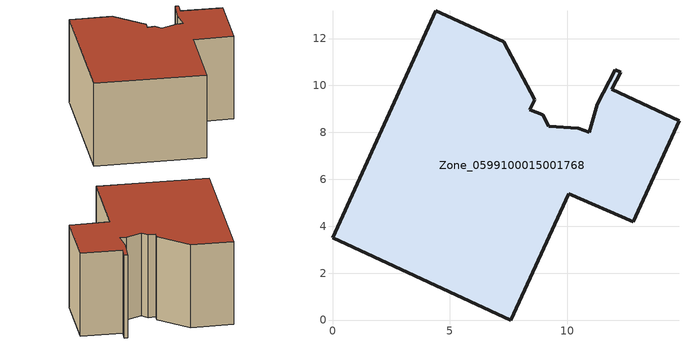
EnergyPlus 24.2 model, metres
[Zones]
Zone_0599100015001768
 floor ground (C_G): 10.08,5.39 7.6,0 0,3.51 4.4,13.18 7.3,11.88 8.62,9.39 8.41,8.96 8.96,8.76 9.21,8.27 10.47,8.19 10.95,8.01 11.29,9.2 12.06,10.68 12.29,10.56 11.91,9.84 14.77,8.5 12.82,4.19 z0.62
 wall outside (C_F): 7.6,0 10.08,5.39 12.82,4.19 14.77,8.5 11.91,9.84 12.29,10.56 12.06,10.68 11.29,9.2 10.95,8.01 10.47,8.19 9.21,8.27 8.96,8.76 8.41,8.96 8.62,9.39 7.3,11.88 4.4,13.18 0,3.51 7.6,0 z0.62:7.36
 roof outside (C_R): 8.96,8.76 8.41,8.96 8.62,9.39 7.3,11.88 4.4,13.18 0,3.51 7.6,0 10.08,5.39 12.82,4.19 14.77,8.5 11.91,9.84 12.29,10.56 12.06,10.68 11.29,9.2 10.95,8.01 10.47,8.19 9.21,8.27 z7.36
[BUILDING]
Pand.0599100015001768: North Axis=0; Terrain=City; Loads Convergence Tolerance Value=0.04; Temperature Convergence Tolerance Value=0.4; Solar Distribution=FullExterior; Maximum Number of Warmup Days=25; Minimum Number of Warmup Days=1
[Site:Location]
Rotterdam.The.Hague.AP_ZH_NLD Design_Conditions: Latitude=51.96; Longitude=4.45; Time Zone=1; Elevation=-4.5
[SITE:GROUNDTEMPERATURE:BUILDINGSURFACE]
18, 18, 18, 18, 18, 18, 18, 18, 18, 18, 18, 18
[MATERIAL] Thermal Absorptance=0.9; Solar Absorptance=0.7; Visible Absorptance=0.7
Name | Roughness | Thickness | Conductivity | Density | Specific Heat
G.D.1965 | MediumSmooth | 0.15 | 1 | 540 | 1210
F.D.1965 | Rough | 0.3 | 0.857143 | 1920 | 840
R.D.1965 | MediumRough | 0.2 | 0.08 | 1500 | 1000
[CONSTRUCTION]
C_G: G.D.1965
C_F: F.D.1965
C_R: R.D.1965
[ZONE]
Zone_0599100015001768: Type=1; Multiplier=1; Ceiling Height=Autocalculate; Volume=Autocalculate; Floor Area=autocalculate; Part of Total Floor Area=Yes
[ZONEINFILTRATION:DESIGNFLOWRATE]
Infil_Zone_0599100015001768: Zone or ZoneList or Space or SpaceList=Zone_0599100015001768; Schedule=AlwaysOn; Design Flow Rate Calculation Method=Flow/Area; Flow Rate per Floor Area=0.0042; Constant Term Coefficient=1; Temperature Term Coefficient=0; Velocity Term Coefficient=0; Velocity Squared Term Coefficient=0
[HVACTEMPLATE:ZONE:IDEALLOADSAIRSYSTEM]
Zone_0599100015001768: Maximum Heating Supply Air Temperature=50; Minimum Cooling Supply Air Temperature=13; Maximum Heating Supply Air Humidity Ratio=0.0156; Minimum Cooling Supply Air Humidity Ratio=0.0077; Heating Limit=NoLimit; Cooling Limit=NoLimit; Dehumidification Control Type=ConstantSensibleHeatRatio; Cooling Sensible Heat Ratio=0.7; Dehumidification Setpoint=60; Humidification Control Type=None; Humidification Setpoint=30; Outdoor Air Method=None; Outdoor Air Flow Rate per Person=0.00944; Outdoor Air Flow Rate per Zone Floor Area=0; Outdoor Air Flow Rate per Zone=0; Demand Controlled Ventilation Type=None; Outdoor Air Economizer Type=NoEconomizer; Heat Recovery Type=None; Sensible Heat Recovery Effectiveness=0.7; Latent Heat Recovery Effectiveness=0.65
[ZONECONTROL:THERMOSTAT]
ThermostatControl_Zone_0599100015001768: Zone or ZoneList=Zone_0599100015001768; Control Type Schedule=DualSetpointControlType; Control 1=Thermostat_Zone_0599100015001768; Temperature Difference Between Cutout And Setpoint=0
[THERMOSTATSETPOINT:DUALSETPOINT]
Thermostat_Zone_0599100015001768: Heating Setpoint Temperature Schedule=HeatingSetpoint_Zone_0599100015001768; Cooling Setpoint Temperature Schedule=CoolingSetpoint_Zone_0599100015001768
[SCHEDULE:COMPACT]
HeatingSetpoint_Zone_0599100015001768: Through: 12/31, For: AllDays, Until: 24:00, 21
CoolingSetpoint_Zone_0599100015001768: Through: 12/31, For: AllDays, Until: 24:00, 24
DualSetpointControlType: Through: 12/31, For: AllDays, Until: 24:00, 4
AlwaysOn: Through: 12/31, For: AllDays, Until: 24:00, 1
